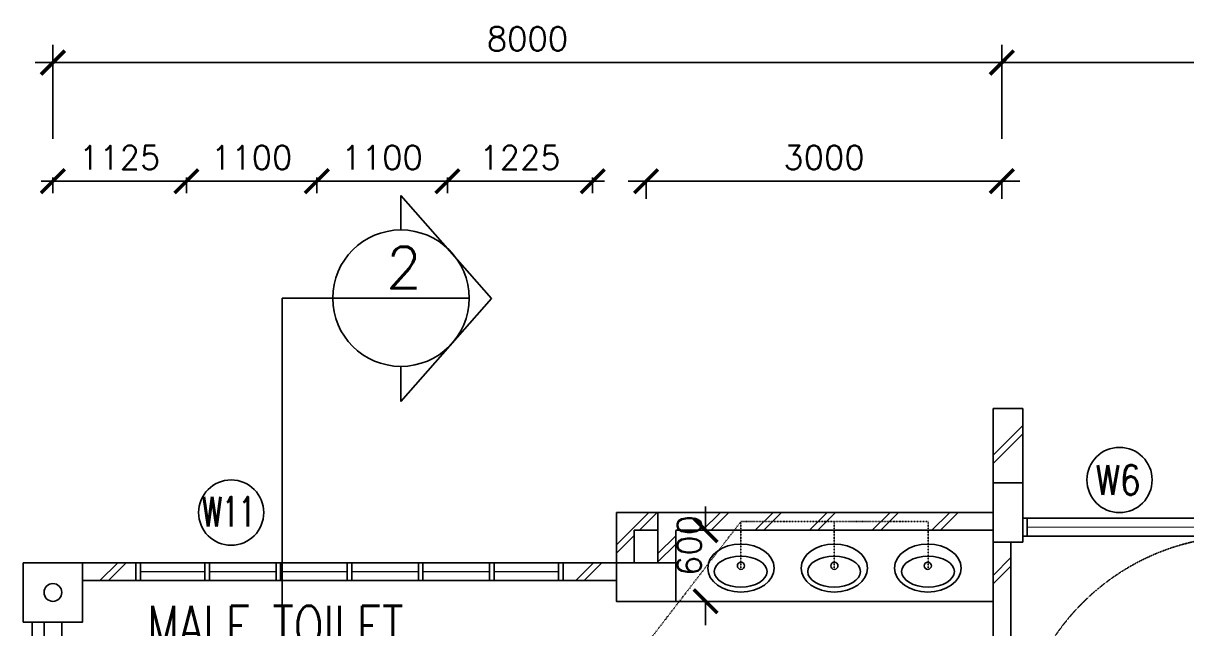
# Model space of a CAD drawing. Extents: x 2266480 to 2632177, y -858634 to -757244.
# Drawn here: x 2508799 to 2518608, y -784730 to -779626 of the extents above; entities that cross this region are included whole.
import ezdxf

# ---------------------------------------------------------------- set-up
doc = ezdxf.new("R2010")
doc.units = 0
doc.header["$LTSCALE"] = 10
doc.header["$MEASUREMENT"] = 0
doc.linetypes.add('DIVIDE', pattern=[1.25, 0.5, -0.25, 0, -0.25, 0, -0.25])
doc.linetypes.add('HIDDEN', pattern=[0.375, 0.25, -0.125])
doc.layers.get('0').update_dxf_attribs({"linetype": 'CONTINUOUS'})
doc.layers.get('DEFPOINTS').update_dxf_attribs({"linetype": 'CONTINUOUS'})
for name, color, linetype in [('AR', 7, 'CONTINUOUS'), ('AR1', 7, 'CONTINUOUS'), ('COL', 3, 'CONTINUOUS'), ('DIM', 7, 'CONTINUOUS'), ('DR', 7, 'CONTINUOUS'), ('H', 1, 'CONTINUOUS'), ('hatch', 7, 'CONTINUOUS'), ('RWDP', 145, 'CONTINUOUS'), ('SANI', 7, 'CONTINUOUS'), ('stair', 7, 'CONTINUOUS'), ('WALL', 2, 'CONTINUOUS'), ('WIN', 5, 'CONTINUOUS'), ('WIN-T', 7, 'CONTINUOUS'), ('WP', 50, 'DIVIDE')]:
    doc.layers.add(name, color=color, linetype=linetype)
doc.styles.add('ROMANS', font='romans')
doc.styles.get("Standard").update_dxf_attribs({"font": 'ROMANS.SHX'})
doc.dimstyles.new('STANDARD$0', dxfattribs={"dimscale": 0, "dimtxt": 8, "dimasz": 6, "dimexe": 1, "dimexo": 1, "dimgap": 3, "dimtad": 1, "dimdec": 0, "dimlfac": -1, "dimrnd": 1, "dimzin": 0, "dimdsep": 46, "dimtxsty": 'Standard', "dimcen": 0, "dimclrd": 5, "dimclre": 250, "dimadec": 0, "dimazin": 0, "dimtfac": 1, "dimtdec": 4, "dimtofl": 0, "dimtmove": 0, "dimatfit": 3, "dimfxl": 1, "dimtolj": 1, "dimtzin": 0, "dimarcsym": 0})

# ---------------------------------------------------------------- blocks, each defined once
blk = doc.blocks.new('_ARCHTICK')
at = {"color": 0, "linetype": 'ByBlock', "const_width": 0.15}
blk.add_lwpolyline([(-0.5, -0.5), (0.5, 0.5)], dxfattribs=at)
blk = doc.blocks.new('*D204')
at = {"layer": 'DEFPOINTS', "color": 0, "transparency": 16777216}
for p in [(2509049.5, -779957.4), (2509049.5, -780751), (2517049.5, -780751)]:
    blk.add_point(p, dxfattribs=at)
at = {"layer": 'DIM', "color": 7, "lineweight": -2, "transparency": 16777216}
for p, q in [((2509049.5, -780601), (2509049.5, -779807.4)), ((2517049.5, -780601), (2517049.5, -779807.4)), ((2517199.5, -779957.4), (2508899.5, -779957.4))]:
    blk.add_line(p, q, dxfattribs=at)
at = {"layer": 'DIM', "color": 7, "lineweight": -2, "transparency": 16777216, "xscale": 200, "yscale": 200, "zscale": 200, "rotation": 180}
blk.add_blockref('_ARCHTICK', (2509049.5, -779957.4), dxfattribs=at)
at = {"layer": 'DIM', "color": 7, "lineweight": -2, "transparency": 16777216, "xscale": 200, "yscale": 200, "zscale": 200}
blk.add_blockref('_ARCHTICK', (2517049.5, -779957.4), dxfattribs=at)
at = {"layer": 'DIM', "color": 7, "transparency": 16777216, "insert": (2513049.5, -779757.4), "char_height": 200, "attachment_point": 5, "style": 'ROMANS'}
blk.add_mtext('\\A1;8000', dxfattribs=at)
blk = doc.blocks.new('*D205')
at = {"layer": 'DEFPOINTS', "color": 0, "transparency": 16777216}
for p in [(2514049.5, -780824.8), (2517049.5, -780824.8), (2517049.5, -780957.4)]:
    blk.add_point(p, dxfattribs=at)
at = {"layer": 'DIM', "color": 7, "lineweight": -2, "transparency": 16777216}
for p, q in [((2513899.5, -780957.4), (2517199.5, -780957.4)), ((2514049.5, -780974.8), (2514049.5, -781107.4)), ((2517049.5, -780974.8), (2517049.5, -781107.4))]:
    blk.add_line(p, q, dxfattribs=at)
at = {"layer": 'DIM', "color": 7, "lineweight": -2, "transparency": 16777216, "xscale": 200, "yscale": 200, "zscale": 200, "rotation": 180}
blk.add_blockref('_ARCHTICK', (2514049.5, -780957.4), dxfattribs=at)
at = {"layer": 'DIM', "color": 7, "lineweight": -2, "transparency": 16777216, "xscale": 200, "yscale": 200, "zscale": 200}
blk.add_blockref('_ARCHTICK', (2517049.5, -780957.4), dxfattribs=at)
at = {"layer": 'DIM', "color": 7, "transparency": 16777216, "insert": (2515549.5, -780757.4), "char_height": 200, "attachment_point": 5, "style": 'ROMANS'}
blk.add_mtext('\\A1;3000', dxfattribs=at)
blk = doc.blocks.new('*D207')
at = {"layer": 'DEFPOINTS', "color": 0, "transparency": 16777216}
for p in [(2524249.5, -779957.4), (2517049.5, -780751), (2524249.5, -780751)]:
    blk.add_point(p, dxfattribs=at)
at = {"layer": 'DIM', "color": 7, "lineweight": -2, "transparency": 16777216}
for p, q in [((2517049.5, -780601), (2517049.5, -779807.4)), ((2524249.5, -780601), (2524249.5, -779807.4)), ((2516899.5, -779957.4), (2524399.5, -779957.4))]:
    blk.add_line(p, q, dxfattribs=at)
at = {"layer": 'DIM', "color": 7, "lineweight": -2, "transparency": 16777216, "xscale": 200, "yscale": 200, "zscale": 200, "rotation": 180}
blk.add_blockref('_ARCHTICK', (2517049.5, -779957.4), dxfattribs=at)
at = {"layer": 'DIM', "color": 7, "lineweight": -2, "transparency": 16777216, "xscale": 200, "yscale": 200, "zscale": 200}
blk.add_blockref('_ARCHTICK', (2524249.5, -779957.4), dxfattribs=at)
at = {"layer": 'DIM', "color": 7, "transparency": 16777216, "insert": (2520649.5, -779757.4), "char_height": 200, "attachment_point": 5, "style": 'ROMANS'}
blk.add_mtext('\\A1;7200', dxfattribs=at)
blk = doc.blocks.new('*D22')
at = {"layer": 'DEFPOINTS', "color": 0, "transparency": 16777216}
for p in [(1648687.9, -783985.4), (1649091.8, -783985.4), (1648687.9, -787985.4)]:
    blk.add_point(p, dxfattribs=at)
at = {"layer": 'DIM', "color": 7, "lineweight": -2, "transparency": 16777216}
for p, q in [((1649091.8, -788085.4), (1649091.8, -783885.4)), ((1648787.9, -783985.4), (1649191.8, -783985.4)), ((1648787.9, -787985.4), (1649191.8, -787985.4))]:
    blk.add_line(p, q, dxfattribs=at)
at = {"layer": 'DIM', "color": 7, "lineweight": -2, "transparency": 16777216, "xscale": 200, "yscale": 200, "zscale": 200}
for p, rotation in [((1649091.8, -783985.4), 90), ((1649091.8, -787985.4), 270)]:
    blk.add_blockref('_ARCHTICK', p, dxfattribs=dict(at, rotation=rotation))
at = {"layer": 'DIM', "color": 7, "transparency": 16777216, "insert": (1648891.8, -785985.4), "char_height": 200, "attachment_point": 5, "rotation": 90, "style": 'ROMANS'}
blk.add_mtext('\\A1;4000', dxfattribs=at)
blk = doc.blocks.new('*D23')
at = {"layer": 'DEFPOINTS', "color": 0, "transparency": 16777216}
for p in [(1648237.8, -785985.4), (1648641.6, -785985.4), (1648237.8, -787910.4)]:
    blk.add_point(p, dxfattribs=at)
at = {"layer": 'DIM', "color": 7, "lineweight": -2, "transparency": 16777216}
for p, q in [((1648641.6, -788010.4), (1648641.6, -785885.4)), ((1648337.8, -785985.4), (1648741.6, -785985.4)), ((1648337.8, -787910.4), (1648741.6, -787910.4))]:
    blk.add_line(p, q, dxfattribs=at)
at = {"layer": 'DIM', "color": 7, "lineweight": -2, "transparency": 16777216, "xscale": 200, "yscale": 200, "zscale": 200}
for p, rotation in [((1648641.6, -785985.4), 90), ((1648641.6, -787910.4), 270)]:
    blk.add_blockref('_ARCHTICK', p, dxfattribs=dict(at, rotation=rotation))
at = {"layer": 'DIM', "color": 7, "transparency": 16777216, "insert": (1648441.6, -786947.9), "char_height": 200, "attachment_point": 5, "rotation": 90, "style": 'ROMANS'}
blk.add_mtext('\\A1;1925', dxfattribs=at)
blk = doc.blocks.new('*D24')
at = {"layer": 'DEFPOINTS', "color": 0, "transparency": 16777216}
for p in [(1648237.8, -784060.4), (1648237.8, -785985.4), (1648641.6, -785985.4)]:
    blk.add_point(p, dxfattribs=at)
at = {"layer": 'DIM', "color": 7, "lineweight": -2, "transparency": 16777216}
for p, q in [((1648641.6, -783960.4), (1648641.6, -786085.4)), ((1648337.8, -784060.4), (1648741.6, -784060.4)), ((1648337.8, -785985.4), (1648741.6, -785985.4))]:
    blk.add_line(p, q, dxfattribs=at)
at = {"layer": 'DIM', "color": 7, "lineweight": -2, "transparency": 16777216, "xscale": 200, "yscale": 200, "zscale": 200}
for p, rotation in [((1648641.6, -784060.4), 90), ((1648641.6, -785985.4), 270)]:
    blk.add_blockref('_ARCHTICK', p, dxfattribs=dict(at, rotation=rotation))
at = {"layer": 'DIM', "color": 7, "transparency": 16777216, "insert": (1648441.6, -785022.9), "char_height": 200, "attachment_point": 5, "rotation": 90, "style": 'ROMANS'}
blk.add_mtext('\\A1;1925', dxfattribs=at)
blk = doc.blocks.new('*D25')
at = {"layer": 'DEFPOINTS', "color": 0, "transparency": 16777216}
for p in [(1646775.9, -783641.5), (1646525.9, -783910.4), (1646775.9, -783910.4)]:
    blk.add_point(p, dxfattribs=at)
at = {"layer": 'DIM', "color": 7, "lineweight": -2, "transparency": 16777216}
for p, q in [((1646525.9, -783810.4), (1646525.9, -783541.5)), ((1646775.9, -783810.4), (1646775.9, -783541.5)), ((1646425.9, -783641.5), (1646875.9, -783641.5))]:
    blk.add_line(p, q, dxfattribs=at)
at = {"layer": 'DIM', "color": 7, "lineweight": -2, "transparency": 16777216, "xscale": 200, "yscale": 200, "zscale": 200, "rotation": 180}
blk.add_blockref('_ARCHTICK', (1646525.9, -783641.5), dxfattribs=at)
at = {"layer": 'DIM', "color": 7, "lineweight": -2, "transparency": 16777216, "xscale": 200, "yscale": 200, "zscale": 200}
blk.add_blockref('_ARCHTICK', (1646775.9, -783641.5), dxfattribs=at)
at = {"layer": 'DIM', "color": 7, "transparency": 16777216, "insert": (1647059.4, -783291.5), "char_height": 200, "attachment_point": 5, "style": 'ROMANS'}
blk.add_mtext('\\A1;250', dxfattribs=at)
blk = doc.blocks.new('*D371')
at = {"layer": 'DEFPOINTS', "color": 0, "transparency": 16777216}
for p in [(2509049.5, -780824.8), (2510174.5, -780824.8), (2509049.5, -780957.4)]:
    blk.add_point(p, dxfattribs=at)
at = {"layer": 'DIM', "color": 7, "lineweight": -2, "transparency": 16777216}
for p, q in [((2510274.5, -780957.4), (2508949.5, -780957.4)), ((2509049.5, -780924.8), (2509049.5, -781057.4)), ((2510174.5, -780924.8), (2510174.5, -781057.4))]:
    blk.add_line(p, q, dxfattribs=at)
at = {"layer": 'DIM', "color": 7, "lineweight": -2, "transparency": 16777216, "xscale": 200, "yscale": 200, "zscale": 200, "rotation": 180}
blk.add_blockref('_ARCHTICK', (2509049.5, -780957.4), dxfattribs=at)
at = {"layer": 'DIM', "color": 7, "lineweight": -2, "transparency": 16777216, "xscale": 200, "yscale": 200, "zscale": 200}
blk.add_blockref('_ARCHTICK', (2510174.5, -780957.4), dxfattribs=at)
at = {"layer": 'DIM', "color": 7, "transparency": 16777216, "insert": (2509612, -780757.4), "char_height": 200, "attachment_point": 5, "style": 'ROMANS'}
blk.add_mtext('\\A1;1125', dxfattribs=at)
blk = doc.blocks.new('*D372')
at = {"layer": 'DEFPOINTS', "color": 0, "transparency": 16777216}
for p in [(2510174.5, -780824.8), (2511274.5, -780824.8), (2510174.5, -780957.4)]:
    blk.add_point(p, dxfattribs=at)
at = {"layer": 'DIM', "color": 7, "lineweight": -2, "transparency": 16777216}
for p, q in [((2511374.5, -780957.4), (2510074.5, -780957.4)), ((2510174.5, -780924.8), (2510174.5, -781057.4)), ((2511274.5, -780924.8), (2511274.5, -781057.4))]:
    blk.add_line(p, q, dxfattribs=at)
at = {"layer": 'DIM', "color": 7, "lineweight": -2, "transparency": 16777216, "xscale": 200, "yscale": 200, "zscale": 200, "rotation": 180}
blk.add_blockref('_ARCHTICK', (2510174.5, -780957.4), dxfattribs=at)
at = {"layer": 'DIM', "color": 7, "lineweight": -2, "transparency": 16777216, "xscale": 200, "yscale": 200, "zscale": 200}
blk.add_blockref('_ARCHTICK', (2511274.5, -780957.4), dxfattribs=at)
at = {"layer": 'DIM', "color": 7, "transparency": 16777216, "insert": (2510724.5, -780757.4), "char_height": 200, "attachment_point": 5, "style": 'ROMANS'}
blk.add_mtext('\\A1;1100', dxfattribs=at)
blk = doc.blocks.new('*D373')
at = {"layer": 'DEFPOINTS', "color": 0, "transparency": 16777216}
for p in [(2511274.5, -780824.8), (2512374.5, -780824.8), (2512374.5, -780957.4)]:
    blk.add_point(p, dxfattribs=at)
at = {"layer": 'DIM', "color": 7, "lineweight": -2, "transparency": 16777216}
for p, q in [((2511174.5, -780957.4), (2512474.5, -780957.4)), ((2511274.5, -780924.8), (2511274.5, -781057.4)), ((2512374.5, -780924.8), (2512374.5, -781057.4))]:
    blk.add_line(p, q, dxfattribs=at)
at = {"layer": 'DIM', "color": 7, "lineweight": -2, "transparency": 16777216, "xscale": 200, "yscale": 200, "zscale": 200, "rotation": 180}
blk.add_blockref('_ARCHTICK', (2511274.5, -780957.4), dxfattribs=at)
at = {"layer": 'DIM', "color": 7, "lineweight": -2, "transparency": 16777216, "xscale": 200, "yscale": 200, "zscale": 200}
blk.add_blockref('_ARCHTICK', (2512374.5, -780957.4), dxfattribs=at)
at = {"layer": 'DIM', "color": 7, "transparency": 16777216, "insert": (2511824.5, -780757.4), "char_height": 200, "attachment_point": 5, "style": 'ROMANS'}
blk.add_mtext('\\A1;1100', dxfattribs=at)
blk = doc.blocks.new('*D374')
at = {"layer": 'DEFPOINTS', "color": 0, "transparency": 16777216}
for p in [(2512374.5, -780824.8), (2513599.5, -780824.8), (2512374.5, -780957.4)]:
    blk.add_point(p, dxfattribs=at)
at = {"layer": 'DIM', "color": 7, "lineweight": -2, "transparency": 16777216}
for p, q in [((2513699.5, -780957.4), (2512274.5, -780957.4)), ((2512374.5, -780924.8), (2512374.5, -781057.4)), ((2513599.5, -780924.8), (2513599.5, -781057.4))]:
    blk.add_line(p, q, dxfattribs=at)
at = {"layer": 'DIM', "color": 7, "lineweight": -2, "transparency": 16777216, "xscale": 200, "yscale": 200, "zscale": 200, "rotation": 180}
blk.add_blockref('_ARCHTICK', (2512374.5, -780957.4), dxfattribs=at)
at = {"layer": 'DIM', "color": 7, "lineweight": -2, "transparency": 16777216, "xscale": 200, "yscale": 200, "zscale": 200}
blk.add_blockref('_ARCHTICK', (2513599.5, -780957.4), dxfattribs=at)
at = {"layer": 'DIM', "color": 7, "transparency": 16777216, "insert": (2512987, -780757.4), "char_height": 200, "attachment_point": 5, "style": 'ROMANS'}
blk.add_mtext('\\A1;1225', dxfattribs=at)
blk = doc.blocks.new('ELLIPSE')
blk.add_circle((0.5, 0.5), 0.5)
blk = doc.blocks.new('BASIN-01')
blk.add_circle((0, 0), 30.3)
for p, xscale, yscale, zscale in [((279.3, -221.4), -559.6811780125836, 404.3346891934725, 559.6811780125837), ((220.2, -179.2), -444.6356025322193, 259.9294430529471, 444.6356025322195)]:
    blk.add_blockref('ELLIPSE', p, dxfattribs=dict(xscale=xscale, yscale=yscale, zscale=zscale))
blk = doc.blocks.new('*D531')
at = {"layer": 'DEFPOINTS', "color": 0, "transparency": 16777216}
for p in [(2514299.5, -783899.1), (2514299.5, -784499.1), (2514551.3, -784499.1)]:
    blk.add_point(p, dxfattribs=at)
at = {"layer": 'DR', "color": 7, "lineweight": -2, "transparency": 16777216}
for p, q in [((2514551.3, -783899.1), (2514551.3, -783699.1)), ((2514399.5, -783899.1), (2514651.3, -783899.1)), ((2514399.5, -784499.1), (2514651.3, -784499.1)), ((2514551.3, -784499.1), (2514551.3, -784699.1))]:
    blk.add_line(p, q, dxfattribs=at)
at = {"layer": 'DR', "color": 7, "lineweight": -2, "transparency": 16777216, "xscale": 200, "yscale": 200, "zscale": 200}
for p, rotation in [((2514551.3, -783899.1), 270), ((2514551.3, -784499.1), 90)]:
    blk.add_blockref('_ARCHTICK', p, dxfattribs=dict(at, rotation=rotation))
at = {"layer": 'DR', "color": 7, "transparency": 16777216, "insert": (2514414.3, -784028.6), "char_height": 200, "attachment_point": 5, "rotation": 90, "style": 'ROMANS'}
blk.add_mtext('\\A1;600', dxfattribs=at)
blk = doc.blocks.new('*D532')
at = {"layer": 'DEFPOINTS', "color": 0, "transparency": 16777216}
for p in [(2514299.5, -783899.1), (2514299.5, -784499.1), (2514551.3, -784499.1)]:
    blk.add_point(p, dxfattribs=at)
at = {"layer": 'DR', "color": 7, "lineweight": -2, "transparency": 16777216}
for p, q in [((2514551.3, -783899.1), (2514551.3, -783699.1)), ((2514399.5, -783899.1), (2514651.3, -783899.1)), ((2514399.5, -784499.1), (2514651.3, -784499.1)), ((2514551.3, -784499.1), (2514551.3, -784699.1))]:
    blk.add_line(p, q, dxfattribs=at)
at = {"layer": 'DR', "color": 7, "lineweight": -2, "transparency": 16777216, "xscale": 200, "yscale": 200, "zscale": 200}
for p, rotation in [((2514551.3, -783899.1), 270), ((2514551.3, -784499.1), 90)]:
    blk.add_blockref('_ARCHTICK', p, dxfattribs=dict(at, rotation=rotation))
at = {"layer": 'DR', "color": 7, "transparency": 16777216, "insert": (2514414.3, -784028.6), "char_height": 200, "attachment_point": 5, "rotation": 90, "style": 'ROMANS'}
blk.add_mtext('\\A1;600', dxfattribs=at)
blk = doc.blocks.new('AMSTR2-E')
at = {"layer": 'hatch', "color": 1}
for p, q in [((1643.1, -150), (1793.1, 0)), ((1714.8, -150), (1864.8, 0)), ((2223.5, -150), (2373.5, 0)), ((2295.1, -150), (2445.1, 0)), ((2657.5, -150), (2807.5, 0)), ((2729.1, -150), (2879.1, 0)), ((3090.4, -150), (3240.4, 0)), ((3162, -150), (3312, 0)), ((3431.1, -150), (3581.1, 0)), ((3502.8, -150), (3652.8, 0)), ((4011.5, -150), (4161.5, 0)), ((4083.1, -150), (4233.1, 0)), ((4445.5, -150), (4595.5, 0)), ((4517.1, -150), (4667.1, 0)), ((4878.4, -150), (5028.4, 0)), ((4950, -150), (5100, 0))]:
    blk.add_line(p, q, dxfattribs=at)
at = {"layer": 'stair', "color": 193}
for p, q in [((1940, -150), (1940, -250)), ((1990, -150), (1990, -200)), ((2951.7, -200), (2951.7, -150)), ((3001.7, -200), (3001.7, -150)), ((3938.3, -200), (3938.3, -150)), ((3988.3, -200), (3988.3, -150)), ((5210, -150), (5210, -200)), ((5260, -150), (5260, -250)), ((3111.1, -250), (1940, -250)), ((3082.6, -200), (1990, -200)), ((5210, -200), (3183.1, -200)), ((5260, -250), (3211.7, -250)), ((1940, -1975), (5260, -1975)), ((1940, -1975), (1940, -2175)), ((1990, -2025), (5210, -2025)), ((1990, -2025), (1990, -2125)), ((3864.3, -2025), (3862.2, -2025)), ((5210, -2025), (5210, -2125)), ((5260, -1975), (5260, -2175)), ((1990, -2125), (5210, -2125)), ((1940, -2175), (5260, -2175)), ((1940, -4000), (1940, -3900)), ((5260, -3900), (1940, -3900)), ((5260, -3900), (5260, -4000)), ((1990, -4000), (1990, -3950)), ((5210, -3950), (1990, -3950)), ((2951.7, -3950), (2951.7, -4000)), ((3001.7, -3950), (3001.7, -4000)), ((3938.3, -3950), (3938.3, -4000)), ((3988.3, -3950), (3988.3, -4000)), ((5210, -3950), (5210, -4000))]:
    blk.add_line(p, q, dxfattribs=at)
at = {"layer": 'stair'}
for p, q in [((2300, -150), (2300, -200)), ((2560, -150), (2560, -200)), ((2820, -150), (2820, -200)), ((3080, -150), (3080, -200)), ((3340, -150), (3340, -200)), ((3600, -150), (3600, -200)), ((3860, -150), (3860, -200)), ((4120, -150), (4120, -200)), ((4380, -150), (4380, -200)), ((4640, -150), (4640, -200)), ((4900, -150), (4900, -200)), ((5160, -150), (5160, -200)), ((2300, -250), (2300, -1975)), ((2560, -250), (2560, -1975)), ((2820, -250), (2820, -1975)), ((3080, -250), (3080, -1975)), ((3340, -250), (3340, -474.5)), ((3600, -250), (3600, -1052.3)), ((3860, -250), (3860, -1975)), ((4120, -250), (4120, -1975)), ((4380, -250), (4380, -1975)), ((4640, -250), (4640, -1975)), ((4900, -250), (4900, -1975)), ((5160, -250), (5160, -1975)), ((3340, -650.4), (3340, -1975)), ((3340, -1078.4), (927.4, -1078.4)), ((927.4, -1078.4), (927.4, -3062.5)), ((3860, -1078.4), (5160, -1078.4)), ((3600, -1114.3), (3600, -1637.4)), ((3600, -1637.4), (3600, -1975)), ((2300, -2025), (2300, -2075)), ((2300, -2025), (2300, -2075)), ((2560, -2025), (2560, -2075)), ((2560, -2025), (2560, -2075)), ((2820, -2025), (2820, -2075)), ((2820, -2025), (2820, -2075)), ((3080, -2025), (3080, -2075)), ((3080, -2025), (3080, -2075)), ((3340, -2025), (3340, -2075)), ((3340, -2025), (3340, -2075)), ((3600, -2025), (3600, -2070.6)), ((3600, -2025), (3600, -2075)), ((3860, -2025), (3860, -2125)), ((4120, -2025), (4120, -2075)), ((4380, -2025), (4380, -2075)), ((4640, -2025), (4640, -2075)), ((4900, -2025), (4900, -2075)), ((5160, -2025), (5160, -2075)), ((2040, -2075), (3839.3, -2075)), ((2040, -2075), (5160, -2075)), ((2040, -2075), (2040, -2125)), ((2300, -2075), (2300, -2125)), ((2560, -2075), (2560, -2125)), ((2820, -2075), (2820, -2125)), ((3080, -2075), (3080, -2125)), ((3340, -2075), (3340, -2125)), ((3600, -2075), (3600, -2125)), ((4120, -2075), (4120, -2125)), ((4120, -2075), (4120, -2125)), ((4380, -2075), (4380, -2125)), ((4380, -2075), (4380, -2125)), ((4640, -2075), (4640, -2125)), ((4900, -2075), (4900, -2125)), ((2040, -2175), (2040, -3900)), ((2300, -2175), (2300, -3900)), ((2560, -2175), (2560, -3900)), ((2820, -2175), (2820, -3900)), ((3080, -2175), (3080, -3900)), ((3340, -2175), (3340, -3900)), ((3600, -2175), (3600, -3900)), ((3860, -2175), (3860, -3900)), ((4120, -2175), (4120, -3900)), ((4380, -2175), (4380, -3900)), ((4640, -2175), (4640, -3900)), ((4900, -2175), (4900, -3900)), ((4900, -3062.5), (927.4, -3062.5)), ((2040, -3950), (2040, -4000)), ((2300, -3950), (2300, -4000)), ((2560, -3950), (2560, -4000)), ((2820, -3950), (2820, -4000)), ((3080, -3950), (3080, -4000)), ((3340, -3950), (3340, -4000)), ((3600, -3950), (3600, -4000)), ((3860, -3950), (3860, -4000)), ((4120, -3950), (4120, -4000)), ((4380, -3950), (4380, -4000)), ((4640, -3950), (4640, -4000)), ((4900, -3950), (4900, -4000))]:
    blk.add_line(p, q, dxfattribs=at)
at = {"layer": 'stair', "color": 5, "linetype": 'HIDDEN'}
for p, q in [((7125, -150), (8812.7, -150)), ((9398, -2075), (5210, -2075)), ((7125, -4000), (8812.7, -4000))]:
    blk.add_line(p, q, dxfattribs=at)
at = {"layer": 'stair'}
for points in [[(3054, -150), (3542.9, -1005.3), (3470.6, -1046.6), (3744.1, -1189.7), (3671.9, -1231), (4214, -2079.3)], [(3154.5, -150), (3635.7, -991.9), (3563.5, -1033.2), (3837, -1176.3), (3764.8, -1217.6), (4314.5, -2079.3)]]:
    blk.add_lwpolyline(points, dxfattribs=at)
at = {"layer": 'stair', "color": 4, "linetype": 'Continuous'}
for points in [[(3205.2, -741.4), (3340, -1078.4), (3205.2, -1415.5)], [(3994.8, -741.4), (3860, -1078.4), (3994.8, -1415.5)]]:
    blk.add_lwpolyline(points, dxfattribs=at)
at = {"layer": 'stair', "color": 2, "linetype": 'Continuous'}
for centre in [(5160, -1078.4), (4900, -3062.5)]:
    blk.add_circle(centre, 62.5, dxfattribs=at)
at = {"layer": 'stair', "color": 1, "linetype": 'HIDDEN'}
for centre, start, end in [((2040, -2075), 90, 270), ((5160, -2075), 270, 90)]:
    blk.add_arc(centre, 1925, start, end, dxfattribs=at)
at = {"layer": 'WALL'}
for p, q in [((1675, 0), (1675, -150)), ((1675, 0), (5525, 0)), ((5525, 0), (5525, -150)), ((7025, -150), (7025, 0)), ((7125, 0), (7025, 0)), ((1675, -150), (5525, -150)), ((7125, -150), (7025, -150))]:
    blk.add_line(p, q, dxfattribs=at)
at = {"layer": 'WIN'}
for p, q in [((175, 0), (1675, 0)), ((1637, 0), (1637, -150)), ((7025, 0), (5525, 0)), ((213, 0), (213, -150)), ((5563, 0), (5563, -150)), ((6987, 0), (6987, -150)), ((175, -150), (1675, -150)), ((7025, -150), (5525, -150))]:
    blk.add_line(p, q, dxfattribs=at)
at = {"layer": 'WIN', "const_width": 10, "flags": 128}
for points in [[(213, -75), (1637, -75)], [(6987, -75), (5563, -75)]]:
    blk.add_lwpolyline(points, dxfattribs=at)
at = {"color": 2, "style": 'ROMANS', "width": 0.85}
for s, p in [('STAIR', (5751, -1998.7)), ('1', (6170.8, -2389.9))]:
    blk.add_text(s, height=300, dxfattribs=at).set_placement(p)
at = {"layer": 'stair', "color": 7, "linetype": 'Continuous', "style": 'ROMANS', "width": 0.7}
for s, p in [('13', (2305.7, -1870.8)), ('14', (2564.5, -1870.8)), ('15', (2823.7, -1870.8)), ('16', (3091.2, -1870.8)), ('17', (3363.8, -1870.8)), ('18', (3646.4, -1870.8)), ('19', (3882.4, -1870.8)), ('20', (4170.7, -1870.8)), ('21', (4420.5, -1870.8)), ('22', (4690.7, -1870.8)), ('23', (4939.7, -1870.8)), ('24', (5198.7, -1870.8)), ('12', (1810.6, -2448.5)), ('11', (2091.6, -2448.5)), ('10', (2349.7, -2448.5)), ('9', (2693.6, -2458.5)), ('8', (2955, -2458.5)), ('7', (3204.5, -2469)), ('6', (3463.1, -2463.7)), ('5', (3724.5, -2463.7)), ('4', (3985.9, -2463.7)), ('3', (4244.5, -2458.5)), ('2', (4494, -2458.5)), ('1', (4798.6, -2459))]:
    blk.add_text(s, height=150, dxfattribs=at).set_placement(p)
at = {"layer": 'DIM', "color": 1}
dim = blk.add_linear_dim(base=(7275, 268.9), p1=(7025, 0), p2=(7275, 0), dimstyle='STANDARD$0', override={"dimscale": 100, "dimtxt": 2, "dimasz": 2, "dimgap": 1, "dimtxsty": 'ROMANS', "dimblk": 'ARCHTICK', "dimdle": 1, "dimclrd": 7, "dimclre": 7, "dimclrt": 7, "dimtdec": 0, "dimtmove": 2}, dxfattribs=at)
dim.commit()
dim.dimension.update_dxf_attribs({"geometry": '*D25', "text_midpoint": (7558.5, 618.9), "dimtype": 128, "insert": (-1639500.9, 783910.4)})
at = {"layer": 'DIM'}
for p1, p2, distance, picture, middle in [((9187, -4075), (9187, -75), -403.9, '*D22', (9390.9, -2075)), ((8736.9, -150), (8736.9, -2075), 403.9, '*D24', (8940.7, -1112.5)), ((8736.9, -4000), (8736.9, -2075), -403.9, '*D23', (8940.7, -3037.5))]:
    dim = blk.add_aligned_dim(p1=p1, p2=p2, distance=distance, dimstyle='STANDARD$0', override={"dimscale": 100, "dimtxt": 2, "dimasz": 2, "dimgap": 1, "dimtxsty": 'ROMANS', "dimblk": 'ARCHTICK', "dimdle": 1, "dimclrd": 7, "dimclre": 7, "dimclrt": 7, "dimtdec": 0, "dimtmove": 2}, dxfattribs=at)
    dim.commit()
    dim.dimension.update_dxf_attribs({"geometry": picture, "text_midpoint": middle, "insert": (-1639500.9, 783910.4)})

msp = doc.modelspace()

# ---------------------------------------------------------------- linework, layer by layer
at = {"color": 0}
msp.add_line((2508874.5, -784674.1), (2508874.5, -790174.1), dxfattribs=at)
at = {"layer": 'AR', "color": 0}
for p, q in [((2511983.3, -781368.4), (2511983.3, -781078.4)), ((2511983.3, -781078.4), (2512745.6, -781945.9)), ((2510980.8, -781943.4), (2510980.8, -793334.6)), ((2511408.3, -781943.4), (2510980.8, -781943.4)), ((2512558.3, -781943.4), (2511408.3, -781943.4)), ((2511983.3, -782813.5), (2512745.6, -781945.9)), ((2511983.3, -782518.4), (2511983.3, -782813.5))]:
    msp.add_line(p, q, dxfattribs=at)
msp.add_circle((2511983.3, -781943.4), 575, dxfattribs=at)
at = {"layer": 'COL', "color": 0}
msp.add_lwpolyline([(2516974.5, -783999.1), (2517224.5, -783999.1), (2517224.5, -783499.1), (2516974.5, -783499.1), (2516974.5, -783999.1)], dxfattribs=at)
for points in [[(2508799.5, -784174.1), (2509299.5, -784174.1), (2509299.5, -784674.1), (2508799.5, -784674.1)], [(2508799.5, -784174.1), (2509299.5, -784174.1), (2509299.5, -784674.1), (2508799.5, -784674.1)], [(2513799.5, -784174.1), (2514299.5, -784174.1), (2514299.5, -784499.1), (2513799.5, -784499.1)]]:
    msp.add_lwpolyline(points, close=True, dxfattribs=at)
at = {"layer": 'H', "color": 0}
for p, q in [((2516974.5, -783265.9), (2517224.5, -783015.9)), ((2516974.5, -783336.6), (2517224.5, -783086.6)), ((2513799.5, -784022.1), (2514069.8, -783751.8)), ((2513993.2, -783899.1), (2514140.5, -783751.8)), ((2514523.6, -783901.8), (2514673.6, -783751.8)), ((2514594.3, -783901.8), (2514744.3, -783751.8)), ((2514967.7, -783901.8), (2515117.7, -783751.8)), ((2515038.4, -783901.8), (2515188.4, -783751.8)), ((2515424.5, -783901.8), (2515574.5, -783751.8)), ((2515495.2, -783901.8), (2515645.2, -783751.8)), ((2515953.9, -783901.8), (2516103.9, -783751.8)), ((2516024.7, -783901.8), (2516174.7, -783751.8)), ((2516456.9, -783901.8), (2516606.9, -783751.8)), ((2516527.6, -783901.8), (2516677.6, -783751.8)), ((2513799.5, -784092.8), (2513949.5, -783942.8)), ((2514149.5, -784096.4), (2514299.5, -783946.4)), ((2514149.5, -784167.1), (2514299.5, -784017.1)), ((2516974.5, -784280.4), (2517124.5, -784130.4)), ((2509446.3, -784324.1), (2509596.3, -784174.1)), ((2509517, -784324.1), (2509667, -784174.1)), ((2513457, -784324.1), (2513607, -784174.1)), ((2513527.7, -784324.1), (2513677.7, -784174.1)), ((2516974.5, -784351.1), (2517124.5, -784201.1))]:
    msp.add_line(p, q, dxfattribs=at)
at = {"layer": 'RWDP', "color": 0}
msp.add_circle((2509049.5, -784424.1), 75, dxfattribs=at)
at = {"layer": 'WALL', "color": 0}
for p, q in [((2516974.5, -782874.1), (2516974.5, -783799.1)), ((2516974.5, -782874.1), (2517224.5, -782874.1)), ((2517224.5, -782874.1), (2517224.5, -783949.1)), ((2513799.5, -784174.1), (2513799.5, -783749.1)), ((2513799.5, -783749.1), (2514149.5, -783749.1)), ((2514149.5, -783749.1), (2514149.5, -784174.1)), ((2516974.5, -783749.1), (2514149.5, -783749.1)), ((2513949.5, -784174.1), (2513949.5, -783899.1)), ((2513949.5, -783899.1), (2514149.5, -783899.1)), ((2516974.5, -783899.1), (2514299.5, -783899.1)), ((2514299.5, -783901.8), (2514299.5, -784174.1)), ((2514149.5, -783983.7), (2514149.5, -784174.1)), ((2516974.5, -783999.1), (2516974.5, -787799.1)), ((2517124.5, -783999.1), (2517124.5, -787799.1)), ((2509299.5, -784174.1), (2509749.5, -784174.1)), ((2509749.5, -784324.1), (2509749.5, -784174.1)), ((2509749.5, -784324.1), (2509749.5, -784174.1)), ((2513799.5, -784174.1), (2513349.5, -784174.1)), ((2513349.5, -784324.1), (2513349.5, -784174.1)), ((2513349.5, -784324.1), (2513349.5, -784174.1)), ((2509299.5, -784324.1), (2509749.5, -784324.1)), ((2513799.5, -784324.1), (2513349.5, -784324.1)), ((2516974.5, -784499.1), (2514299.5, -784499.1)), ((2508974.5, -784874.1), (2508974.5, -784674.1)), ((2509124.5, -784874.1), (2509124.5, -784674.1))]:
    msp.add_line(p, q, dxfattribs=at)
at = {"layer": 'WIN', "color": 0}
for p, q in [((2509749.5, -784174.1), (2511549.5, -784174.1)), ((2509787.5, -784324.1), (2509787.5, -784174.1)), ((2510330.5, -784324.1), (2510330.5, -784174.1)), ((2510368.5, -784324.1), (2510368.5, -784174.1)), ((2510930.5, -784324.1), (2510930.5, -784174.1)), ((2510968.5, -784324.1), (2510968.5, -784174.1)), ((2511530.5, -784324.1), (2511530.5, -784174.1)), ((2513349.5, -784174.1), (2511549.5, -784174.1)), ((2511568.5, -784324.1), (2511568.5, -784174.1)), ((2512130.5, -784324.1), (2512130.5, -784174.1)), ((2512168.5, -784324.1), (2512168.5, -784174.1)), ((2512730.5, -784324.1), (2512730.5, -784174.1)), ((2512768.5, -784324.1), (2512768.5, -784174.1)), ((2513311.5, -784324.1), (2513311.5, -784174.1)), ((2509749.5, -784324.1), (2511549.5, -784324.1)), ((2513349.5, -784324.1), (2511549.5, -784324.1))]:
    msp.add_line(p, q, dxfattribs=at)
at = {"layer": 'WIN', "color": 0, "const_width": 10, "flags": 128}
for points in [[(2509787.5, -784249.1), (2510330.5, -784249.1)], [(2510368.5, -784249.1), (2510930.5, -784249.1)], [(2510968.5, -784249.1), (2511530.5, -784249.1)], [(2512130.5, -784249.1), (2511568.5, -784249.1)], [(2512730.5, -784249.1), (2512168.5, -784249.1)], [(2513311.5, -784249.1), (2512768.5, -784249.1)]]:
    msp.add_lwpolyline(points, dxfattribs=at)
at = {"layer": 'WIN-T', "color": 0}
for centre in [(2518040.9, -783475.8), (2510552.1, -783751)]:
    msp.add_circle(centre, 275, dxfattribs=at)
at = {"layer": 'WP', "color": 0}
for p, q in [((2512583.5, -786762.9), (2514849.5, -783826.2)), ((2514849.5, -784229.4), (2514849.5, -783826.2)), ((2514849.5, -784229.4), (2514849.5, -783826.2)), ((2514849.5, -784229.4), (2514849.5, -783826.2)), ((2514849.5, -783826.2), (2516426.6, -783826.2)), ((2515634.9, -784229.4), (2515634.9, -783826.2)), ((2515634.9, -784229.4), (2515634.9, -783826.2)), ((2515634.9, -784229.4), (2515634.9, -783826.2)), ((2516426.6, -784229.4), (2516426.6, -783826.2)), ((2516426.6, -784229.4), (2516426.6, -783826.2)), ((2516426.6, -784229.4), (2516426.6, -783826.2))]:
    msp.add_line(p, q, dxfattribs=at)

# ---------------------------------------------------------------- block references
at = {"layer": 'DIM', "color": 0}
msp.add_blockref('AMSTR2-E', (2517049.5, -783799.1), dxfattribs=at)
at = {"layer": 'SANI', "color": 0}
for p in [(2514849.5, -784199.1), (2514849.5, -784199.1), (2515637, -784199.1), (2515637, -784199.1)]:
    msp.add_blockref('BASIN-01', p, dxfattribs=at)
at = {"layer": 'SANI', "color": 0, "xscale": -1}
msp.add_blockref('BASIN-01', (2516424.5, -784199.1), dxfattribs=at)
msp.add_blockref('BASIN-01', (2516424.5, -784199.1), dxfattribs=at)

# ---------------------------------------------------------------- texts
at = {"color": 0, "style": 'ROMANS', "width": 0.75}
msp.add_text('MALE TOILET', height=350, dxfattribs=at).set_placement((2509844.2, -784886.2))
at = {"layer": 'AR1', "color": 0, "style": 'ROMANS'}
msp.add_text('2', height=350, dxfattribs=at).set_placement((2511858.1, -781860.1))
at = {"layer": 'WIN-T', "color": 0, "style": 'ROMANS'}
for s, width, p in [('W6', 0.8, (2517840.2, -783601.6)), ('W11', 0.65, (2510309.1, -783868.4))]:
    msp.add_text(s, height=250, dxfattribs=dict(at, width=width)).set_placement(p)

# ---------------------------------------------------------------- dimensions: what is measured, and where the dimension line sits
at = {"layer": 'DIM', "color": 0}
for p2, distance, picture, middle in [((2509049.5, -780751), -793.7, '*D204', (2513049.5, -779757.4)), ((2524249.5, -780751), 793.7, '*D207', (2520649.5, -779757.4))]:
    dim = msp.add_aligned_dim(p1=(2517049.5, -780751), p2=p2, distance=distance, dimstyle='STANDARD$0', override={"dimscale": 100, "dimtxt": 2, "dimasz": 2, "dimexe": 1.5, "dimexo": 1.5, "dimgap": 1, "dimtxsty": 'ROMANS', "dimblk": 'ARCHTICK', "dimdle": 1.5, "dimclrd": 7, "dimclre": 7, "dimclrt": 7, "dimtdec": 0, "dimtmove": 2}, dxfattribs=at)
    dim.commit()
    dim.dimension.update_dxf_attribs({"geometry": picture, "text_midpoint": middle})
for base, p1, p2, picture, middle in [((2509049.5, -780957.4), (2510174.5, -780824.8), (2509049.5, -780824.8), '*D371', (2509612, -780757.4)), ((2510174.5, -780957.4), (2511274.5, -780824.8), (2510174.5, -780824.8), '*D372', (2510724.5, -780757.4)), ((2512374.5, -780957.4), (2513599.5, -780824.8), (2512374.5, -780824.8), '*D374', (2512987, -780757.4))]:
    dim = msp.add_linear_dim(base=base, p1=p1, p2=p2, dimstyle='STANDARD$0', override={"dimscale": 100, "dimtxt": 2, "dimasz": 2, "dimgap": 1, "dimtxsty": 'ROMANS', "dimblk": 'ARCHTICK', "dimdle": 1, "dimclrd": 7, "dimclre": 7, "dimclrt": 7, "dimtdec": 0, "dimtmove": 2}, dxfattribs=at)
    dim.commit()
    dim.dimension.update_dxf_attribs({"geometry": picture, "text_midpoint": middle})
for base, p1, p2, override, picture, middle in [((2512374.5, -780957.4), (2511274.5, -780824.8), (2512374.5, -780824.8), {"dimscale": 100, "dimtxt": 2, "dimasz": 2, "dimgap": 1, "dimtxsty": 'ROMANS', "dimblk": 'ARCHTICK', "dimdle": 1, "dimclrd": 7, "dimclre": 7, "dimclrt": 7, "dimtdec": 0, "dimtmove": 2}, '*D373', (2511824.5, -780757.4)), ((2517049.5, -780957.4), (2514049.5, -780824.8), (2517049.5, -780824.8), {"dimscale": 100, "dimtxt": 2, "dimasz": 2, "dimexe": 1.5, "dimexo": 1.5, "dimgap": 1, "dimtxsty": 'ROMANS', "dimblk": 'ARCHTICK', "dimdle": 1.5, "dimclrd": 7, "dimclre": 7, "dimclrt": 7, "dimtdec": 0, "dimtmove": 2}, '*D205', (2515549.5, -780757.4))]:
    dim = msp.add_linear_dim(base=base, p1=p1, p2=p2, angle=180, dimstyle='STANDARD$0', override=override, dxfattribs=at)
    dim.commit()
    dim.dimension.update_dxf_attribs({"geometry": picture, "text_midpoint": middle})
at = {"layer": 'DR', "color": 0}
for picture in ['*D531', '*D532']:
    dim = msp.add_linear_dim(base=(2514551.3, -784499.1), p1=(2514299.5, -783899.1), p2=(2514299.5, -784499.1), angle=270.00004, dimstyle='STANDARD$0', override={"dimscale": 100, "dimtxt": 2, "dimasz": 2, "dimgap": 1, "dimtxsty": 'ROMANS', "dimblk": 'ARCHTICK', "dimdle": 1, "dimclrd": 7, "dimclre": 7, "dimclrt": 7, "dimtdec": 0, "dimtmove": 2}, dxfattribs=at)
    dim.commit()
    dim.dimension.update_dxf_attribs({"geometry": picture, "text_midpoint": (2514414.3, -784028.6), "dimtype": 161})

doc.saveas('drawing.dxf')
